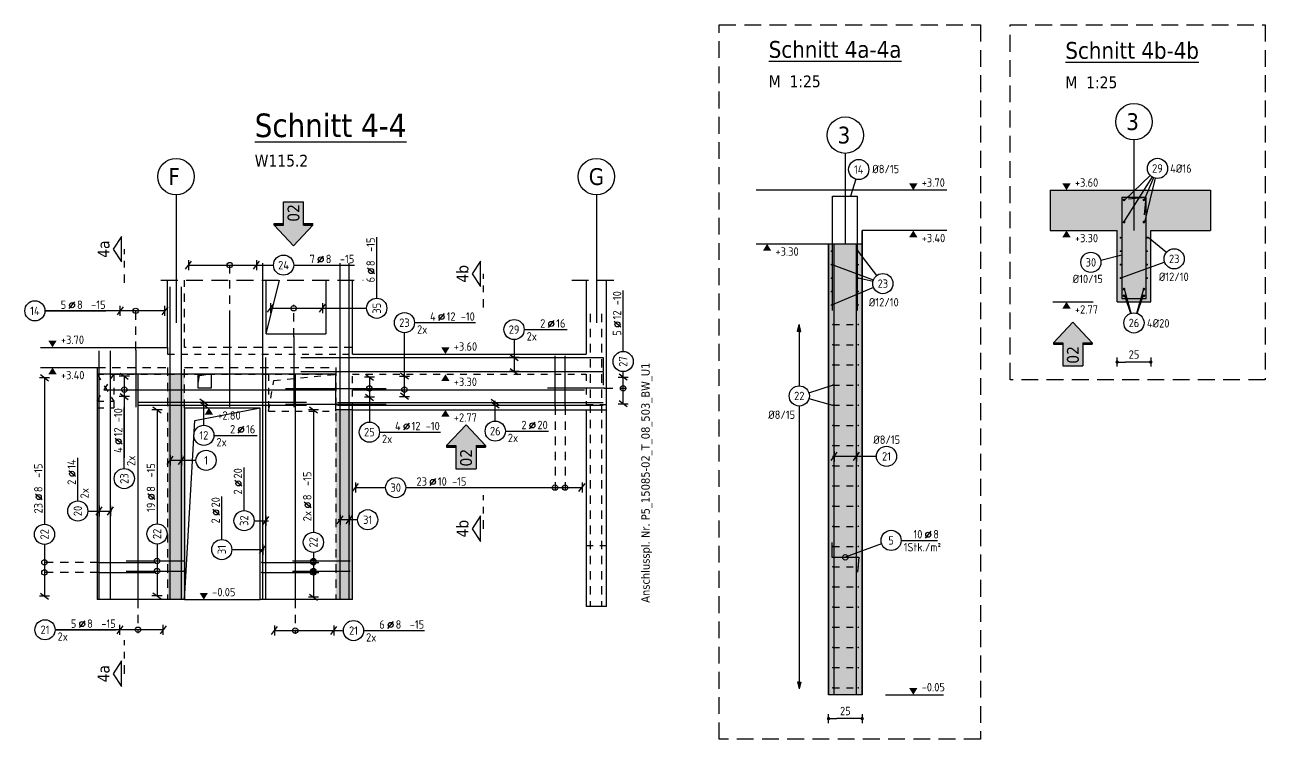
# Model space of a CAD drawing. Extents: x -31 to 75, y 1 to 115.
# Drawn here: x 26.95 to 45.39, y 16.5 to 27.12 of the extents above; entities that cross this region are included whole.
import ezdxf
from ezdxf.enums import TextEntityAlignment as Align

# ---------------------------------------------------------------- set-up
doc = ezdxf.new("R2010")
doc.units = 0
doc.header["$LTSCALE"] = 0.5
for name, pattern in [('AUSGEZOGEN', [1000.01, 1000, 0.01]), ('DASHDOTSMALL', [1.05, 0.5, -0.25, 0.05, -0.25]), ('DASHED', [0.75, 0.5, -0.25]), ('DOT', [0.175, 0.05, -0.125]), ('HIDDEN', [0.375, 0.25, -0.125]), ('HIDDEN2', [0.187, 0.125, -0.062]), ('PUNKT', [0.175, 0.05, -0.125]), ('STRICHLINIE', [0.75, 0.5, -0.25]), ('STRICHPUNKT2', [0.55, 0.25, -0.125, 0.05, -0.125]), ('VERDECKT', [0.375, 0.25, -0.125])]:
    doc.linetypes.add(name, pattern=pattern)
for name, color, linetype in [('ACHSEN', 7, 'Continuous'), ('AFU', 7, 'Continuous'), ('BETON', 7, 'Continuous'), ('DETAIL', 7, 'Continuous'), ('DRUEBER', 7, 'Continuous'), ('grau_hell', 7, 'Continuous'), ('grau_mittel', 7, 'Continuous'), ('HILFE', 7, 'Continuous'), ('index', 7, 'Continuous'), ('koten', 7, 'Continuous'), ('MASSE', 7, 'Continuous'), ('OBJEKT', 7, 'Continuous'), ('RND', 7, 'Continuous'), ('RND-1', 7, 'Continuous'), ('SCHATTEN', 15, 'Continuous'), ('SCHNITTE', 7, 'Continuous'), ('SFP_Achsen', 7, 'Continuous'), ('TEXT', 7, 'Continuous'), ('VERDECKT', 7, 'Continuous'), ('WBZ', 7, 'Continuous')]:
    doc.layers.add(name, color=color, linetype=linetype)
doc.layers.add('NOPLOT', color=7, linetype='Continuous', plot=False)
doc.styles.add('helv', font='tahoma.ttf')
doc.styles.add('txt', font='isocp.shx')
doc.linetypes.add('AFU_50K', pattern='A,0.15,["/",Standard,S=0.2,R=0,X=-0.01,Y=-0.1],0.07,["/",Standard,S=0.2,R=0,X=-0.01,Y=-0.1],0.15', length=0.37)
doc.linetypes.add('AFU_50L', pattern='A,0.75,["/",Standard,S=0.2,R=0,X=-0.01,Y=-0.1],0.07,["/",Standard,S=0.2,R=0,X=-0.01,Y=-0.1],0.75', length=1.57)
doc.linetypes.add('AFU_50M', pattern='A,0.45,["/",Standard,S=0.2,R=0,X=-0.01,Y=-0.1],0.07,["/",Standard,S=0.2,R=0,X=-0.01,Y=-0.1],0.45', length=0.97)
doc.dimstyles.new('DOT_I', dxfattribs={"dimscale": 0.5, "dimtxt": 0.25, "dimasz": 0.25, "dimexe": 0.1, "dimexo": 0.3, "dimgap": 0.1, "dimtad": 1, "dimdec": 3, "dimzin": 3, "dimtxsty": 'txt', "dimblk": 'DOT', "dimblk1": 'DOT', "dimblk2": 'DOT', "dimsah": 1, "dimcen": 0.1, "dimse1": 1, "dimse2": 1, "dimazin": 0, "dimtfac": 1, "dimtdec": 4, "dimtix": 1, "dimtmove": 2, "dimatfit": 3, "dimfxl": 0, "dimtvp": 1, "dimtolj": 1, "dimtzin": 0, "dimarcsym": 0})

# ---------------------------------------------------------------- blocks, each defined once
blk = doc.blocks.new('okrd_o')
at = {"layer": 'koten', "color": 7, "linetype": 'Continuous'}
blk.add_solid([(-0.125, 0.202), (0.125, 0.202), (0, 0)], dxfattribs=at)
at = {"layer": 'koten', "style": 'txt'}
blk.add_attdef('OKRD', (0.25, 0.1), '', height=0.25, dxfattribs=at)
blk = doc.blocks.new('okrd_u')
at = {"layer": 'koten', "color": 7, "linetype": 'Continuous'}
blk.add_solid([(-0.125, -0.202), (0.125, -0.202), (0, 0)], dxfattribs=at)
at = {"layer": 'koten', "style": 'txt'}
blk.add_attdef('OKRD', (0.25, -0.35), '', height=0.25, dxfattribs=at)
blk = doc.blocks.new('RND_LEI')
at = {"layer": 'RND', "color": 7, "linetype": 'Continuous'}
blk.add_line((1.022, 0.066), (1.19, 0.27), dxfattribs=at)
for centre, radius in [((0, 0), 0.3), ((1.106, 0.168), 0.075)]:
    blk.add_circle(centre, radius, dxfattribs=at)
at = {"layer": 'RND', "color": 7, "linetype": 'Continuous', "style": 'txt'}
blk.add_attdef('POSL', text='', height=0.25, dxfattribs=at).set_placement((0, 0), align=Align.MIDDLE)
blk.add_attdef('ANZ', text='', height=0.25, dxfattribs=at).set_placement((0.931, 0.057), align=Align.RIGHT)
for tag, p in [('DUM', (1.253, 0.057)), ('ABSTD', (1.674, 0.057)), ('POSTXT', (0.374, -0.327))]:
    blk.add_attdef(tag, p, '', height=0.25, dxfattribs=at)
blk = doc.blocks.new('lei_gre')
at = {"layer": 'RND', "color": 7, "linetype": 'Continuous'}
for p, q in [((-0.09, -0.12), (0.09, 0.12)), ((0, 0.15), (0, -0.15))]:
    blk.add_line(p, q, dxfattribs=at)
blk = doc.blocks.new('RND_HIN')
at = {"layer": 'RND', "color": 7, "linetype": 'Continuous'}
blk.add_circle((0, 0), 0.3, dxfattribs=at)
at = {"layer": 'RND', "color": 7, "linetype": 'Continuous', "style": 'txt'}
blk.add_attdef('POSI', text='', height=0.25, dxfattribs=at).set_placement((0, 0), align=Align.MIDDLE)
blk = doc.blocks.new('SCHN-2')
at = {"layer": 'SCHNITTE', "color": 6, "linetype": 'Continuous'}
blk.add_lwpolyline([(0.378, 0.088), (0, 0.34), (-0.378, 0.088)], close=True, dxfattribs=at)
at = {"layer": 'SCHNITTE', "color": 1, "linetype": 'DASHDOTSMALL', "style": 'helv'}
blk.add_attdef('SCHN-2', text='', height=0.35, dxfattribs=at).set_placement((0, 0.45), align=Align.CENTER)
blk = doc.blocks.new('DOT')
at = {"layer": 'MASSE', "color": 7, "linetype": 'Continuous'}
for p, q in [((0, 0), (-1, 0)), ((0, 0.54), (0, -0.54))]:
    blk.add_line(p, q, dxfattribs=at)
at = {"layer": 'MASSE', "color": 7, "linetype": 'Continuous', "const_width": 0.2}
blk.add_lwpolyline([(-0.1, 0, 1), (0.1, 0, 1)], format="xyb", close=True, dxfattribs=at)
blk = doc.blocks.new('*D45')
at = {"layer": 'Defpoints', "color": 0, "linetype": 'AUSGEZOGEN', "transparency": 16777216}
for p in [(38.901, 16.805), (38.901, 16.805), (39.401, 16.805)]:
    blk.add_point(p, dxfattribs=at)
at = {"layer": 'MASSE', "color": 0, "linetype": 'AUSGEZOGEN', "lineweight": -2, "transparency": 16777216}
blk.add_line((39.276, 16.805), (39.026, 16.805), dxfattribs=at)
at = {"layer": 'MASSE', "color": 0, "linetype": 'AUSGEZOGEN', "lineweight": -2, "transparency": 16777216, "xscale": 0.125, "yscale": 0.125, "zscale": 0.125, "rotation": 180}
blk.add_blockref('DOT', (38.901, 16.805), dxfattribs=at)
at = {"layer": 'MASSE', "color": 0, "linetype": 'AUSGEZOGEN', "lineweight": -2, "transparency": 16777216, "xscale": 0.125, "yscale": 0.125, "zscale": 0.125}
blk.add_blockref('DOT', (39.401, 16.805), dxfattribs=at)
at = {"layer": 'MASSE', "color": 0, "linetype": 'AUSGEZOGEN', "transparency": 16777216, "insert": (39.151, 16.917), "char_height": 0.125, "attachment_point": 5, "style": 'txt'}
blk.add_mtext('\\A1;25', dxfattribs=at)
blk = doc.blocks.new('*D46')
at = {"layer": 'Defpoints', "color": 0, "linetype": 'AUSGEZOGEN', "transparency": 16777216}
for p in [(43.193, 22.103), (43.193, 22.103), (43.693, 22.103)]:
    blk.add_point(p, dxfattribs=at)
at = {"layer": 'MASSE', "color": 0, "linetype": 'AUSGEZOGEN', "lineweight": -2, "transparency": 16777216}
blk.add_line((43.568, 22.103), (43.318, 22.103), dxfattribs=at)
at = {"layer": 'MASSE', "color": 0, "linetype": 'AUSGEZOGEN', "lineweight": -2, "transparency": 16777216, "xscale": 0.125, "yscale": 0.125, "zscale": 0.125, "rotation": 180}
blk.add_blockref('DOT', (43.193, 22.103), dxfattribs=at)
at = {"layer": 'MASSE', "color": 0, "linetype": 'AUSGEZOGEN', "lineweight": -2, "transparency": 16777216, "xscale": 0.125, "yscale": 0.125, "zscale": 0.125}
blk.add_blockref('DOT', (43.693, 22.103), dxfattribs=at)
at = {"layer": 'MASSE', "color": 0, "linetype": 'AUSGEZOGEN', "transparency": 16777216, "insert": (43.443, 22.216), "char_height": 0.125, "attachment_point": 5, "style": 'txt'}
blk.add_mtext('\\A1;25', dxfattribs=at)
blk = doc.blocks.new('Pfeillinie')
at = {"layer": 'TEXT', "linetype": 'Continuous'}
blk.add_hatch(color=7, dxfattribs=at).paths.add_polyline_path([(0, 0), (-0.8, 0.2), (-0.8, 0), (-0.8, -0.2)])
at = {"layer": 'TEXT', "color": 7, "linetype": 'Continuous'}
for p, q in [((-0.8, 0), (-0.8, 0.2)), ((-0.8, 0.2), (0, 0)), ((-0.8, 0), (-0.8, -0.2)), ((-0.8, -0.2), (0, 0))]:
    blk.add_line(p, q, dxfattribs=at)
blk = doc.blocks.new('hin_ind5')
at = {"layer": 'grau_hell', "linetype": 'AUSGEZOGEN'}
h = blk.add_hatch(color=9, dxfattribs=at)
h.dxf.hatch_style = 2
h.paths.add_polyline_path([(0, 0), (0.619, -0.577), (0.619, -0.3), (1.306, -0.3), (1.306, 0.3), (0.619, 0.3), (0.619, 0.577)])
h.paths.add_polyline_path([(0.34, -0.274), (1.311, -0.274), (1.311, 0.274), (0.34, 0.274)], flags=9)
at = {"layer": 'OBJEKT', "linetype": 'AUSGEZOGEN'}
for points in [[(0.619, 0.3), (0.66, 0.3), (0.66, 0.577), (0.619, 0.577)], [(0.619, -0.577), (0.66, -0.577), (0.66, -0.3), (0.619, -0.3)]]:
    blk.add_hatch(color=1, dxfattribs=at).paths.add_polyline_path(points)
at = {"layer": 'OBJEKT', "color": 1, "linetype": 'AUSGEZOGEN'}
for p, q in [((0, 0), (0.619, 0.577)), ((0.619, 0.577), (0.619, 0.3)), ((0.619, 0.577), (0.66, 0.577)), ((0.66, 0.577), (0.66, 0.3)), ((0, 0), (0.619, -0.577)), ((0.619, 0.3), (1.306, 0.3)), ((1.306, 0.3), (1.306, -0.3)), ((0.619, -0.3), (0.619, -0.577)), ((0.619, -0.3), (1.306, -0.3)), ((0.66, -0.3), (0.66, -0.577))]:
    blk.add_line(p, q, dxfattribs=at)
at = {"layer": 'OBJEKT', "color": 7, "linetype": 'AUSGEZOGEN'}
blk.add_line((0.619, -0.577), (0.66, -0.577), dxfattribs=at)
at = {"layer": 'index', "color": 1, "linetype": 'Continuous', "style": 'helv'}
blk.add_attdef('INDEX', text='', height=0.35, rotation=360, dxfattribs=at).set_placement((1.259, 0), align=Align.MIDDLE_RIGHT)

msp = doc.modelspace()

# ---------------------------------------------------------------- hatches: boundary and pattern name
at = {"layer": 'grau_mittel'}
for points in [[(43.1929, 24.0591), (43.1929, 22.9991), (43.6929, 22.9991), (43.6929, 24.0591), (44.5799, 24.0591), (44.5799, 24.6591), (42.1982, 24.6591), (42.1982, 24.0591)], [(38.9005, 17.1591), (39.4005, 17.1591), (39.4005, 23.8591), (38.9005, 23.8591)]]:
    msp.add_hatch(color=61, dxfattribs=at).paths.add_polyline_path(points)
h = msp.add_hatch(color=61, dxfattribs=at)
h.paths.add_polyline_path([(29.3237, 21.4223), (29.3237, 21.9223), (29.0737, 21.9223), (29.0737, 18.5723), (29.3237, 18.5723)])
h.paths.add_polyline_path([(31.5737, 18.5723), (31.8237, 18.5723), (31.8237, 21.3923), (31.5737, 21.3923), (31.5737, 21.3723)])

# ---------------------------------------------------------------- linework, layer by layer
at = {"layer": 'ACHSEN', "color": 140, "linetype": 'AUSGEZOGEN'}
for p, q in [((43.4429, 25.4062), (43.4429, 24.0591)), ((39.1505, 25.2062), (39.1505, 23.8591)), ((29.1987, 24.5899), (29.1987, 22.6884)), ((35.4487, 24.5899), (35.4487, 22.6884))]:
    msp.add_line(p, q, dxfattribs=at)
at = {"layer": 'AFU', "color": 8, "linetype": 'AFU_50K'}
for p, q in [((38.9005, 23.8591), (39.4005, 23.8591)), ((31.8237, 21.3923), (31.5737, 21.3923)), ((35.2987, 21.3923), (35.5987, 21.3923)), ((35.5987, 18.4723), (35.2987, 18.4723)), ((39.4005, 17.1591), (38.9005, 17.1591))]:
    msp.add_line(p, q, dxfattribs=at)
at = {"layer": 'AFU', "color": 8, "linetype": 'AFU_50L'}
for p, q in [((31.5737, 21.9223), (28.0237, 21.9223)), ((29.3237, 18.5723), (28.0237, 18.5723)), ((31.8237, 18.5723), (30.4487, 18.5723))]:
    msp.add_line(p, q, dxfattribs=at)
at = {"layer": 'AFU', "color": 8, "linetype": 'AFU_50M'}
msp.add_line((31.5737, 21.3923), (31.5737, 21.9223), dxfattribs=at)
at = {"layer": 'BETON', "color": 6, "linetype": 'AUSGEZOGEN', "lineweight": 25}
msp.add_line((40.6626, 24.6591), (37.8228, 24.6591), dxfattribs=at)
at = {"layer": 'BETON', "color": 6, "linetype": 'AUSGEZOGEN'}
for p, q in [((42.1982, 24.6591), (44.5799, 24.6591)), ((40.6626, 24.0591), (39.4005, 24.0591)), ((42.1982, 24.0591), (43.1929, 24.0591)), ((43.1929, 22.9991), (43.1929, 24.0591)), ((43.6929, 22.9991), (43.6929, 24.0591)), ((43.6929, 24.0591), (44.5799, 24.0591)), ((37.8228, 23.8591), (38.9005, 23.8591)), ((29.0737, 22.3223), (29.0737, 23.3223)), ((30.5387, 22.5223), (30.5387, 23.3223)), ((43.1929, 22.9991), (43.6929, 22.9991)), ((30.5387, 22.5223), (31.4237, 22.5223)), ((27.1827, 22.3223), (29.0737, 22.3223)), ((31.8237, 22.2223), (35.2987, 22.2223)), ((27.1827, 22.0223), (28.0237, 22.0223)), ((28.0237, 22.0223), (28.0237, 18.5723)), ((29.3237, 21.4223), (29.3237, 18.5723)), ((29.3237, 21.4223), (30.4487, 21.4223)), ((30.4487, 18.5723), (30.4487, 21.4223)), ((31.8237, 21.3923), (35.2987, 21.3923)), ((35.2987, 21.3923), (35.2987, 18.4723)), ((29.3237, 18.5723), (30.4487, 18.5723))]:
    msp.add_line(p, q, dxfattribs=at)
at = {"layer": 'BETON', "color": 6, "linetype": 'AUSGEZOGEN', "lineweight": 35}
for p, q in [((39.4005, 24.0591), (39.4005, 17.1591)), ((38.9005, 23.8591), (38.9005, 17.1591))]:
    msp.add_line(p, q, dxfattribs=at)
at = {"layer": 'BETON', "color": 6, "linetype": 'AUSGEZOGEN', "lineweight": -2}
for p, q in [((31.4237, 23.3223), (31.4237, 22.5223)), ((31.8237, 22.2223), (31.8237, 23.3223)), ((35.2987, 23.3223), (35.2987, 22.2223)), ((35.5987, 18.4723), (35.5987, 23.3223)), ((31.8237, 18.5723), (31.8237, 21.3923))]:
    msp.add_line(p, q, dxfattribs=at)
at = {"layer": 'DETAIL', "color": 102, "linetype": 'STRICHLINIE'}
for points in [[(37.2745, 16.4983), (37.2745, 27.1164), (41.1621, 27.1164), (41.1621, 16.4983)], [(41.6003, 21.8417), (41.6003, 27.1164), (45.3943, 27.1164), (45.3943, 21.8417)]]:
    msp.add_lwpolyline(points, close=True, dxfattribs=at)
at = {"layer": 'DRUEBER', "color": 7, "linetype": 'DOT'}
for p, q in [((29.0737, 22.3223), (29.0737, 22.2223)), ((31.8237, 21.3923), (31.8237, 21.9223)), ((35.2987, 21.4723), (35.5987, 21.4723))]:
    msp.add_line(p, q, dxfattribs=at)
at = {"layer": 'DRUEBER', "color": 7, "linetype": 'PUNKT'}
for p, q in [((29.0737, 22.2223), (31.8237, 22.2223)), ((28.2737, 21.9223), (31.5737, 21.9223)), ((28.2737, 21.9223), (28.2737, 21.4223)), ((31.8237, 21.9223), (35.2987, 21.9223)), ((28.0237, 21.4223), (28.2737, 21.4223)), ((35.5987, 19.3723), (35.2987, 19.3723))]:
    msp.add_line(p, q, dxfattribs=at)
at = {"layer": 'DRUEBER', "color": 7, "linetype": 'PUNKT', "lineweight": -2}
for p, q in [((35.2987, 21.9223), (35.2987, 21.4723)), ((35.2987, 19.3723), (35.2987, 18.4723))]:
    msp.add_line(p, q, dxfattribs=at)
at = {"layer": 'HILFE', "color": 102, "linetype": 'DASHED'}
for p, q in [((28.9737, 23.3223), (31.9807, 23.3223)), ((35.0825, 23.3223), (35.7417, 23.3223))]:
    msp.add_line(p, q, dxfattribs=at)
at = {"layer": 'HILFE', "color": 102, "linetype": 'AUSGEZOGEN'}
for p, q in [((30.5387, 22.5223), (30.7375, 23.3223)), ((42.2344, 22.9991), (42.8338, 22.9991)), ((29.4761, 21.2327), (30.4487, 21.4223)), ((29.3237, 18.5723), (29.4761, 21.2327)), ((39.7491, 17.1591), (40.6098, 17.1591))]:
    msp.add_line(p, q, dxfattribs=at)
at = {"layer": 'NOPLOT', "color": 191, "linetype": 'AUSGEZOGEN'}
for p, q in [((42.1982, 24.6591), (42.1982, 24.0591)), ((44.5799, 24.6591), (44.5799, 24.0591))]:
    msp.add_line(p, q, dxfattribs=at)
at = {"layer": 'OBJEKT', "color": 7, "linetype": 'AUSGEZOGEN'}
for p, q in [((29.7237, 21.9223), (29.5237, 21.9223)), ((29.5237, 21.9223), (29.5237, 21.7223)), ((29.7237, 21.7223), (29.7237, 21.9223)), ((29.5237, 21.7223), (29.7237, 21.7223))]:
    msp.add_line(p, q, dxfattribs=at)
at = {"layer": 'RND', "color": 102, "linetype": 'AUSGEZOGEN'}
for p, q in [((39.3056, 24.822), (39.2278, 24.5716)), ((43.712, 24.8554), (43.2857, 24.1844)), ((43.6843, 24.8781), (43.2957, 24.5045)), ((43.7339, 24.8439), (43.5901, 24.5045)), ((43.7573, 24.8362), (43.6001, 24.1844)), ((43.9251, 23.7332), (43.6557, 23.9544)), ((39.6182, 23.3893), (39.3428, 23.7515)), ((42.9482, 23.6207), (43.2629, 23.6963)), ((39.5682, 23.3217), (38.9431, 23.5515)), ((43.8998, 23.5873), (43.2566, 23.3561)), ((39.5626, 23.3025), (39.3428, 23.3515)), ((39.5705, 23.2123), (38.9431, 22.9515)), ((43.4016, 22.8298), (43.3006, 23.1868)), ((43.3946, 22.8276), (43.3075, 23.0865)), ((43.4845, 22.8294), (43.5912, 23.1937)), ((43.4913, 22.8272), (43.5808, 23.0865)), ((34.2248, 22.4369), (34.2248, 21.9471)), ((38.6087, 21.6469), (38.9602, 21.7617)), ((29.6123, 21.1644), (29.6123, 21.5295)), ((33.9454, 21.2276), (33.9454, 21.5253)), ((38.6105, 21.5598), (38.9602, 21.4617)), ((39.6125, 20.702), (38.9611, 20.702)), ((29.4948, 20.643), (29.1017, 20.643)), ((27.8871, 19.8898), (28.2388, 19.8898)), ((30.3594, 19.7462), (30.5709, 19.7462)), ((31.8974, 19.76), (31.6093, 19.76)), ((39.6909, 19.4012), (39.1508, 19.2016)), ((30.028, 19.3159), (30.508, 19.3159))]:
    msp.add_line(p, q, dxfattribs=at)
at = {"layer": 'RND', "color": 7, "linetype": 'AUSGEZOGEN'}
for p, q in [((32.1822, 23.0536), (32.1822, 23.9599)), ((29.3844, 23.545), (30.3947, 23.545)), ((30.3947, 23.545), (30.6478, 23.545)), ((30.9478, 23.545), (31.854, 23.545)), ((35.8468, 22.2614), (35.8468, 23.1676)), ((30.6043, 22.9036), (31.3766, 22.9036)), ((31.3766, 22.9036), (32.0322, 22.9036)), ((28.3655, 22.8649), (27.2493, 22.8649)), ((27.2493, 22.8649), (28.1556, 22.8649)), ((29.0316, 22.8649), (28.3655, 22.8649)), ((32.7446, 22.6896), (33.6509, 22.6896)), ((32.5946, 21.8932), (32.5946, 22.5396)), ((34.3748, 22.5869), (35.0148, 22.5869)), ((35.8468, 21.8795), (35.8468, 21.9614)), ((27.2415, 21.8715), (27.2415, 19.6935)), ((28.4287, 21.8933), (28.4287, 21.5933)), ((32.0733, 21.8797), (32.0733, 21.5797)), ((32.5946, 21.5941), (32.5946, 21.8932)), ((35.8468, 21.4814), (35.8468, 21.8795)), ((28.4287, 21.5933), (28.4287, 20.6778)), ((28.4287, 20.5217), (28.4287, 21.428)), ((32.0733, 21.5797), (32.0733, 21.2119)), ((28.9156, 21.3924), (28.9156, 19.6993)), ((31.2406, 21.3948), (31.2406, 19.5743)), ((32.2233, 21.0619), (33.1296, 21.0619)), ((34.0954, 21.0776), (34.7354, 21.0776)), ((29.7623, 21.0144), (30.4023, 21.0144)), ((27.7371, 20.0398), (27.7371, 20.6798)), ((30.2094, 19.8962), (30.2094, 20.5362)), ((29.878, 19.4659), (29.878, 20.1059)), ((31.8679, 20.2376), (32.3147, 20.2376)), ((32.6147, 20.2376), (35.2353, 20.2376)), ((27.2415, 19.3935), (27.2415, 18.6243)), ((28.9156, 19.3993), (28.9156, 18.6273)), ((39.9816, 19.4532), (40.5216, 19.4532)), ((31.2406, 19.2743), (31.2406, 18.6081)), ((28.3609, 18.1247), (27.3997, 18.1247)), ((27.3997, 18.1247), (28.306, 18.1247)), ((29.0075, 18.1247), (28.3609, 18.1247)), ((30.661, 18.1121), (31.5459, 18.1121)), ((31.5459, 18.1121), (31.6868, 18.1121)), ((31.9868, 18.1121), (32.8931, 18.1121))]:
    msp.add_line(p, q, dxfattribs=at)
at = {"layer": 'RND', "color": 102, "linetype": 'VERDECKT'}
for p, q in [((29.9967, 22.7453), (29.9967, 23.595)), ((28.5992, 22.282), (28.5992, 22.9149)), ((30.9474, 22.4817), (30.9474, 22.9536)), ((35.5702, 21.7136), (35.8968, 21.7136)), ((34.8338, 21.445), (34.8338, 20.1876)), ((34.9838, 21.445), (34.9838, 20.1876)), ((28.0485, 19.1264), (27.1915, 19.1264)), ((28.0485, 18.9764), (27.1915, 18.9764)), ((28.6321, 18.5723), (28.6321, 18.0747)), ((30.97, 18.5723), (30.97, 18.0621))]:
    msp.add_line(p, q, dxfattribs=at)
at = {"layer": 'RND', "color": 102, "linetype": 'DOT'}
for p, q in [((38.9662, 22.6617), (39.3428, 22.6617)), ((38.9662, 22.3617), (39.3428, 22.3617)), ((38.9662, 22.0617), (39.3428, 22.0617)), ((38.9662, 21.7617), (39.3428, 21.7617)), ((38.9662, 21.4617), (39.3428, 21.4617)), ((38.9662, 21.1617), (39.3428, 21.1617)), ((38.9662, 20.8617), (39.3428, 20.8617)), ((38.9662, 20.5617), (39.3428, 20.5617)), ((38.9662, 20.2617), (39.3428, 20.2617)), ((38.9662, 19.9617), (39.3428, 19.9617)), ((38.9662, 19.6617), (39.3428, 19.6617)), ((38.9662, 19.3617), (39.3428, 19.3617)), ((38.9662, 19.0617), (39.3428, 19.0617)), ((38.9662, 18.7617), (39.3428, 18.7617)), ((38.9662, 18.4617), (39.3428, 18.4617)), ((38.9662, 18.1617), (39.3428, 18.1617)), ((38.9662, 17.8617), (39.3428, 17.8617)), ((38.9662, 17.5617), (39.3428, 17.5617)), ((38.9662, 17.2617), (39.3428, 17.2617))]:
    msp.add_line(p, q, dxfattribs=at)
at = {"layer": 'RND', "color": 1, "linetype": 'AUSGEZOGEN'}
for points in [[(38.9591, 22.8716), (38.9591, 24.5716), (39.3291, 24.5716), (39.3291, 22.8716)], [(38.9835, 17.1591), (38.9835, 23.8591)], [(39.3176, 17.1591), (39.3176, 23.8591)], [(30.4864, 18.5723), (30.4864, 23.5723)], [(31.637, 18.5723), (31.637, 23.5723)], [(31.7716, 18.5723), (31.7716, 23.5723)], [(29.1122, 18.5723), (29.1122, 23.2223)], [(29.2815, 18.5723), (29.2815, 23.2223)], [(29.9967, 21.4453), (29.9967, 22.7453)], [(30.9474, 22.4817), (30.9474, 21.4317)], [(28.057, 18.5723), (28.057, 22.2723)], [(28.2217, 18.5723), (28.2217, 22.2723)], [(28.5992, 22.282), (28.5992, 21.432)], [(30.5355, 18.5723), (30.5355, 22.1723)], [(31.0519, 22.1732), (35.5519, 22.1732), (35.5519, 21.9732)], [(34.8338, 21.445), (34.8338, 22.1915)], [(34.9838, 21.445), (34.9838, 22.1915)], [(31.0519, 21.9623), (35.5519, 21.9623), (35.5519, 21.7623)], [(28.6321, 21.9223), (28.6321, 18.5723)], [(30.97, 21.9223), (30.97, 18.5723)], [(28.1237, 21.6933), (31.5737, 21.6933)], [(30.8237, 21.7114), (32.3237, 21.7114)], [(31.8237, 21.6933), (35.2737, 21.6933)], [(35.5702, 21.7136), (34.7202, 21.7136)], [(28.6362, 21.5062), (31.1362, 21.5062)], [(28.6362, 21.4634), (31.1362, 21.4634)], [(30.8237, 21.4797), (32.3237, 21.4797)], [(31.6002, 21.5009), (35.5502, 21.5009)], [(31.6002, 21.4639), (35.5502, 21.4639)], [(28.0485, 19.1264), (28.8985, 19.1264)], [(28.4579, 19.1469), (29.3079, 19.1469)], [(30.4719, 19.1264), (31.3219, 19.1264)], [(30.9317, 19.1469), (31.7817, 19.1469)], [(28.0485, 18.9764), (28.8985, 18.9764)], [(28.4579, 18.9969), (29.3079, 18.9969)], [(30.4719, 18.9764), (31.3219, 18.9764)], [(30.9317, 18.9969), (31.7817, 18.9969)]]:
    msp.add_lwpolyline(points, dxfattribs=at)
at = {"layer": 'RND', "color": 7, "linetype": 'AUSGEZOGEN'}
for points, const_width in [([(43.2857, 24.5145, 1), (43.3057, 24.5145, 1)], 0.02), ([(43.5801, 24.5145, 1), (43.6001, 24.5145, 1)], 0.02), ([(43.2857, 24.1844, 1), (43.3057, 24.1844, 1)], 0.02), ([(43.5801, 24.1844, 1), (43.6001, 24.1844, 1)], 0.02), ([(43.2364, 23.9523, 1), (43.2504, 23.9523, 1)], 0.014), ([(43.6318, 23.9523, 1), (43.6458, 23.9523, 1)], 0.014), ([(38.9371, 23.7515, 1), (38.9491, 23.7515, 1)], 0.012), ([(39.3368, 23.7515, 1), (39.3488, 23.7515, 1)], 0.012), ([(43.2364, 23.7523, 1), (43.2504, 23.7523, 1)], 0.014), ([(43.6318, 23.7523, 1), (43.6458, 23.7523, 1)], 0.014), ([(38.9371, 23.5515, 1), (38.9491, 23.5515, 1)], 0.012), ([(39.3368, 23.5515, 1), (39.3488, 23.5515, 1)], 0.012), ([(43.2364, 23.5523, 1), (43.2504, 23.5523, 1)], 0.014), ([(43.6318, 23.5523, 1), (43.6458, 23.5523, 1)], 0.014), ([(38.9371, 23.3515, 1), (38.9491, 23.3515, 1)], 0.012), ([(39.3368, 23.3515, 1), (39.3488, 23.3515, 1)], 0.012), ([(43.2364, 23.3523, 1), (43.2504, 23.3523, 1)], 0.014), ([(43.6318, 23.3523, 1), (43.6458, 23.3523, 1)], 0.014), ([(38.9371, 23.1515, 1), (38.9491, 23.1515, 1)], 0.012), ([(39.3368, 23.1515, 1), (39.3488, 23.1515, 1)], 0.012), ([(43.2857, 23.1889, 1), (43.3057, 23.1889, 1)], 0.02), ([(43.2857, 23.0886, 1), (43.3057, 23.0886, 1)], 0.02), ([(43.5801, 23.1889, 1), (43.6001, 23.1889, 1)], 0.02), ([(43.5801, 23.0886, 1), (43.6001, 23.0886, 1)], 0.02), ([(38.9371, 22.9515, 1), (38.9491, 22.9515, 1)], 0.012), ([(39.3368, 22.9515, 1), (39.3488, 22.9515, 1)], 0.012), ([(38.9602, 22.6617, 1), (38.9722, 22.6617, 1)], 0.012), ([(39.3368, 22.6617, 1), (39.3488, 22.6617, 1)], 0.012), ([(30.9424, 22.4817, 1), (30.9524, 22.4817, 1)], 0.01), ([(38.9602, 22.3617, 1), (38.9722, 22.3617, 1)], 0.012), ([(39.3368, 22.3617, 1), (39.3488, 22.3617, 1)], 0.012), ([(28.5942, 22.282, 1), (28.6042, 22.282, 1)], 0.01), ([(34.8288, 22.1915, 1), (34.8388, 22.1915, 1)], 0.01), ([(34.9788, 22.1915, 1), (34.9888, 22.1915, 1)], 0.01), ([(38.9602, 22.0617, 1), (38.9722, 22.0617, 1)], 0.012), ([(39.3368, 22.0617, 1), (39.3488, 22.0617, 1)], 0.012), ([(38.9602, 21.7617, 1), (38.9722, 21.7617, 1)], 0.012), ([(39.3368, 21.7617, 1), (39.3488, 21.7617, 1)], 0.012), ([(35.5652, 21.7136, 1), (35.5752, 21.7136, 1)], 0.01), ([(29.9917, 21.4453, 1), (30.0017, 21.4453, 1)], 0.01), ([(34.8288, 21.445, 1), (34.8388, 21.445, 1)], 0.01), ([(34.9788, 21.445, 1), (34.9888, 21.445, 1)], 0.01), ([(38.9602, 21.4617, 1), (38.9722, 21.4617, 1)], 0.012), ([(39.3368, 21.4617, 1), (39.3488, 21.4617, 1)], 0.012), ([(38.9602, 21.1617, 1), (38.9722, 21.1617, 1)], 0.012), ([(39.3368, 21.1617, 1), (39.3488, 21.1617, 1)], 0.012), ([(38.9602, 20.8617, 1), (38.9722, 20.8617, 1)], 0.012), ([(39.3368, 20.8617, 1), (39.3488, 20.8617, 1)], 0.012), ([(38.9602, 20.5617, 1), (38.9722, 20.5617, 1)], 0.012), ([(39.3368, 20.5617, 1), (39.3488, 20.5617, 1)], 0.012), ([(38.9602, 20.2617, 1), (38.9722, 20.2617, 1)], 0.012), ([(39.3368, 20.2617, 1), (39.3488, 20.2617, 1)], 0.012), ([(38.9602, 19.9617, 1), (38.9722, 19.9617, 1)], 0.012), ([(39.3368, 19.9617, 1), (39.3488, 19.9617, 1)], 0.012), ([(38.9602, 19.6617, 1), (38.9722, 19.6617, 1)], 0.012), ([(39.3368, 19.6617, 1), (39.3488, 19.6617, 1)], 0.012), ([(38.9602, 19.3617, 1), (38.9722, 19.3617, 1)], 0.012), ([(39.3368, 19.3617, 1), (39.3488, 19.3617, 1)], 0.012), ([(28.0435, 19.1264, 1), (28.0535, 19.1264, 1)], 0.01), ([(29.3029, 19.1469, 1), (29.3129, 19.1469, 1)], 0.01), ([(29.3029, 18.9969, 1), (29.3129, 18.9969, 1)], 0.01), ([(30.4669, 19.1264, 1), (30.4769, 19.1264, 1)], 0.01), ([(31.7767, 19.1469, 1), (31.7867, 19.1469, 1)], 0.01), ([(31.7767, 18.9969, 1), (31.7867, 18.9969, 1)], 0.01), ([(38.9602, 19.0617, 1), (38.9722, 19.0617, 1)], 0.012), ([(39.3368, 19.0617, 1), (39.3488, 19.0617, 1)], 0.012), ([(28.0435, 18.9764, 1), (28.0535, 18.9764, 1)], 0.01), ([(30.4669, 18.9764, 1), (30.4769, 18.9764, 1)], 0.01), ([(38.9602, 18.7617, 1), (38.9722, 18.7617, 1)], 0.012), ([(39.3368, 18.7617, 1), (39.3488, 18.7617, 1)], 0.012), ([(38.9602, 18.4617, 1), (38.9722, 18.4617, 1)], 0.012), ([(39.3368, 18.4617, 1), (39.3488, 18.4617, 1)], 0.012), ([(38.9602, 18.1617, 1), (38.9722, 18.1617, 1)], 0.012), ([(39.3368, 18.1617, 1), (39.3488, 18.1617, 1)], 0.012), ([(38.9602, 17.8617, 1), (38.9722, 17.8617, 1)], 0.012), ([(39.3368, 17.8617, 1), (39.3488, 17.8617, 1)], 0.012), ([(38.9602, 17.5617, 1), (38.9722, 17.5617, 1)], 0.012), ([(39.3368, 17.5617, 1), (39.3488, 17.5617, 1)], 0.012), ([(38.9602, 17.2617, 1), (38.9722, 17.2617, 1)], 0.012), ([(39.3368, 17.2617, 1), (39.3488, 17.2617, 1)], 0.012)]:
    msp.add_lwpolyline(points, format="xyb", close=True, dxfattribs=dict(at, const_width=const_width))
at = {"layer": 'RND', "color": 7, "linetype": 'HIDDEN'}
for points in [[(35.3587, 22.8223), (35.3587, 18.4723)], [(35.5244, 22.8223), (35.5244, 18.4723)]]:
    msp.add_lwpolyline(points, dxfattribs=at)
at = {"layer": 'RND', "color": 102, "linetype": 'AUSGEZOGEN'}
for points in [[(38.4664, 22.66), (38.4664, 21.7503)], [(38.4664, 21.4503), (38.4664, 17.2466)]]:
    msp.add_lwpolyline(points, dxfattribs=at)
at = {"layer": 'RND', "color": 7, "linetype": 'AUSGEZOGEN'}
for centre in [(29.9967, 23.545), (28.5992, 22.8649), (30.9474, 22.9036), (28.4287, 21.6933), (32.0733, 21.7114), (32.5946, 21.6933), (35.8468, 21.7136), (34.8338, 20.2376), (34.9838, 20.2376), (28.9156, 19.1469), (31.2406, 19.1469), (39.1508, 19.2016), (27.2415, 19.1264), (27.2415, 18.9764), (28.9156, 18.9969), (31.2406, 19.1264), (31.2406, 18.9969), (31.2406, 18.9764), (28.6321, 18.1247), (30.97, 18.1121)]:
    msp.add_circle(centre, 0.04, dxfattribs=at)
at = {"layer": 'RND-1', "color": 1, "linetype": 'AUSGEZOGEN'}
for points in [[(43.6003, 24.2901), (43.6229, 24.5491), (43.2629, 24.5491), (43.2629, 23.0491), (43.6229, 23.0491), (43.6229, 24.5491), (43.3639, 24.5265)], [(38.9508, 19.4216), (38.9508, 19.2016), (39.3508, 19.2016), (39.3316, 18.9824)]]:
    msp.add_lwpolyline(points, dxfattribs=at)
at = {"layer": 'SCHATTEN', "color": 1, "linetype": 'AUSGEZOGEN'}
msp.add_lwpolyline([(29.5237, 21.7223, 0, 0.0326, 0), (29.5399, 21.921, 0, 0, 0), (29.525, 21.9061, 0.0326, 0, 0), (29.7237, 21.9223, 0, 0, 0)], format="xyseb", dxfattribs=at)
at = {"layer": 'SCHNITTE', "color": 6, "linetype": 'STRICHPUNKT2'}
for p, q in [((28.4336, 23.282), (28.4336, 23.782)), ((33.7706, 22.9156), (33.7706, 23.4156)), ((33.7706, 19.6273), (33.7706, 20.1273)), ((28.4336, 17.4715), (28.4336, 17.9715))]:
    msp.add_line(p, q, dxfattribs=at)
at = {"layer": 'SFP_Achsen', "color": 7, "linetype": 'AUSGEZOGEN'}
for centre in [(43.4429, 25.6767), (39.1505, 25.4767), (29.1987, 24.8603), (35.4487, 24.8603)]:
    msp.add_circle(centre, 0.2705, dxfattribs=at)
at = {"layer": 'VERDECKT', "color": 7, "linetype": 'HIDDEN'}
for p, q in [((29.3237, 22.3223), (29.3237, 23.3223)), ((31.8237, 22.3223), (29.3237, 22.3223)), ((28.0237, 22.0223), (29.0737, 22.0223)), ((29.0737, 22.0223), (29.0737, 18.5723)), ((29.3237, 22.0223), (31.5737, 22.0223)), ((29.3237, 21.4223), (29.3237, 22.0223)), ((31.5737, 22.0223), (31.5737, 18.5723))]:
    msp.add_line(p, q, dxfattribs=at)
at = {"layer": 'WBZ', "color": 102, "linetype": 'HIDDEN2'}
for p, q in [((28.0237, 21.9223), (28.2737, 21.9223)), ((28.0237, 21.5223), (28.2737, 21.9223)), ((28.0237, 21.9223), (28.2737, 21.5223)), ((30.5737, 21.3723), (30.6534, 21.8303)), ((30.6534, 21.8303), (31.5737, 21.9223)), ((28.0237, 21.5223), (28.2737, 21.5223))]:
    msp.add_line(p, q, dxfattribs=at)
msp.add_lwpolyline([(30.5737, 21.3723), (31.5737, 21.3723), (31.5737, 21.9223), (30.5737, 21.9223)], close=True, dxfattribs=at)

# ---------------------------------------------------------------- block references
at = {"layer": 'koten', "color": 7, "linetype": 'DASHED', "xscale": 0.5, "yscale": 0.5, "zscale": 0.5}
for name, p, values in [('okrd_o', (40.1616, 24.6591), {'OKRD': '+3.70'}), ('okrd_u', (42.4398, 24.0591), {'OKRD': '+3.30'}), ('okrd_u', (27.3614, 22.0223), {'OKRD': '+3.40'}), ('okrd_u', (33.2038, 21.9223), {'OKRD': '+3.30'}), ('okrd_u', (29.6867, 21.4223), {'OKRD': '+2.80'})]:
    msp.add_blockref(name, p, dxfattribs=at).add_auto_attribs(values)
at = {"layer": 'koten', "color": 7, "linetype": 'AUSGEZOGEN', "xscale": 0.5, "yscale": 0.5, "zscale": 0.5}
for name, p, values in [('okrd_o', (42.4398, 24.6592), {'OKRD': '+3.60'}), ('okrd_u', (40.1616, 24.0591), {'OKRD': '+3.40'}), ('okrd_u', (37.9876, 23.8591), {'OKRD': '+3.30'}), ('okrd_o', (27.3614, 22.3223), {'OKRD': '+3.70'}), ('okrd_o', (33.2038, 22.2223), {'OKRD': '+3.60'})]:
    msp.add_blockref(name, p, dxfattribs=at).add_auto_attribs(values)
at = {"layer": 'koten', "color": 1, "linetype": 'AUSGEZOGEN', "xscale": 0.5, "yscale": 0.5, "zscale": 0.5}
for p in [(42.4398, 22.9991), (33.2038, 21.3923)]:
    msp.add_blockref('okrd_u', p, dxfattribs=at).add_auto_attribs({'OKRD': '+2.77'})
at = {"layer": 'koten', "color": 5, "linetype": 'AUSGEZOGEN', "xscale": 0.5, "yscale": 0.5, "zscale": 0.5}
msp.add_blockref('okrd_o', (29.611, 18.5723), dxfattribs=at).add_auto_attribs({'OKRD': '-0.05'})
at = {"layer": 'koten', "color": 7, "linetype": 'AUSGEZOGEN'}
ref = msp.add_blockref('okrd_o', (40.1616, 17.1591), dxfattribs=dict(at, xscale=0.5, yscale=0.5, zscale=0.5))
ref.add_attrib('OKRD', '-0.05', (40.2866, 17.2091), dxfattribs={"layer": '0', "color": 0, "linetype": 'ByBlock', "height": 0.125, "style": 'txt'})
at = {"layer": 'RND', "color": 7, "linetype": 'AUSGEZOGEN', "xscale": 0.5, "yscale": 0.5, "zscale": 0.5}
for name, p, values in [('RND_HIN', (39.3501, 24.9652), {'POSI': '14'}), ('RND_HIN', (43.7925, 24.982), {'POSI': '29'}), ('RND_LEI', (30.7978, 23.545), {'POSL': '24', 'DUM': '8', 'ANZ': '7', 'ABSTD': '-15'}), ('RND_HIN', (42.8024, 23.5856), {'POSI': '30'}), ('RND_HIN', (44.041, 23.6381), {'POSI': '23'}), ('RND_HIN', (39.709, 23.2699), {'POSI': '23'}), ('RND_LEI', (27.0993, 22.8649), {'POSL': '14', 'DUM': '8', 'ANZ': '5', 'ABSTD': '-15'}), ('RND_LEI', (32.5946, 22.6896), {'POSL': '23', 'DUM': '12', 'ANZ': '4', 'ABSTD': '-10', 'POSTXT': '2x'}), ('RND_LEI', (34.2248, 22.5869), {'POSL': '29', 'DUM': '16', 'ANZ': '2', 'POSTXT': '2x'}), ('RND_HIN', (43.4424, 22.6854), {'POSI': '26'}), ('RND_HIN', (38.4661, 21.6003), {'POSI': '22'}), ('RND_LEI', (32.0733, 21.0619), {'POSL': '25', 'DUM': '12', 'ANZ': '4', 'ABSTD': '-10', 'POSTXT': '2x'}), ('RND_LEI', (33.9454, 21.0776), {'POSL': '26', 'DUM': '20', 'ANZ': '2', 'POSTXT': '2x'}), ('RND_LEI', (29.6123, 21.0144), {'POSL': '12', 'DUM': '16', 'ANZ': '2', 'POSTXT': '2x'}), ('RND_HIN', (39.7625, 20.702), {'POSI': '21'}), ('RND_HIN', (29.6448, 20.643), {'POSI': '1'}), ('RND_LEI', (32.4647, 20.2376), {'POSL': '30', 'DUM': '10', 'ANZ': '23', 'ABSTD': '-15'}), ('RND_HIN', (32.0474, 19.76), {'POSI': '31'}), ('RND_LEI', (39.8316, 19.4532), {'POSL': '5', 'DUM': '8', 'ANZ': '10', 'POSTXT': '1Stk./m²'}), ('RND_LEI', (27.2497, 18.1247), {'POSL': '21', 'DUM': '8', 'ANZ': '5', 'ABSTD': '-15', 'POSTXT': '2x'}), ('RND_LEI', (31.8368, 18.1121), {'POSL': '21', 'DUM': '8', 'ANZ': '6', 'ABSTD': '-15', 'POSTXT': '2x'})]:
    msp.add_blockref(name, p, dxfattribs=at).add_auto_attribs(values)
at = {"layer": 'RND', "color": 7, "linetype": 'AUSGEZOGEN'}
ref = msp.add_blockref('hin_ind5', (30.9443, 23.8311), dxfattribs=dict(at, xscale=0.5, yscale=0.5, zscale=0.5, rotation=90.00000000000001))
ref.add_attrib('INDEX', '02', dxfattribs={"layer": 'index', "color": 1, "linetype": 'Continuous', "height": 0.175, "rotation": 90, "style": 'helv'}).set_placement((30.9443, 24.4519), align=Align.MIDDLE_RIGHT)
at = {"layer": 'RND', "color": 7, "linetype": 'AUSGEZOGEN', "xscale": 0.5, "yscale": 0.5, "zscale": 0.5, "rotation": 90}
for p, values in [((32.1822, 22.9036), {'POSL': '35', 'DUM': '8', 'ANZ': '6', 'ABSTD': '-15'}), ((35.8468, 22.1114), {'POSL': '27', 'DUM': '12', 'ANZ': '5', 'ABSTD': '-10'}), ((28.4287, 20.3717), {'POSL': '23', 'DUM': '12', 'ANZ': '4', 'ABSTD': '-10', 'POSTXT': '2x'}), ((27.2415, 19.5435), {'POSL': '22', 'DUM': '8', 'ANZ': '23', 'ABSTD': '-15'}), ((27.7371, 19.8898), {'POSL': '20', 'DUM': '14', 'ANZ': '2', 'POSTXT': '2x'}), ((28.9156, 19.5493), {'POSL': '22', 'DUM': '8', 'ANZ': '19', 'ABSTD': '-15'}), ((30.2094, 19.7462), {'POSL': '32', 'DUM': '20', 'ANZ': '2'}), ((31.2406, 19.4243), {'POSL': '22', 'DUM': '8', 'ANZ': '2x', 'ABSTD': '-15'}), ((29.878, 19.3159), {'POSL': '31', 'DUM': '20', 'ANZ': '2'})]:
    msp.add_blockref('RND_LEI', p, dxfattribs=at).add_auto_attribs(values)
at = {"layer": 'RND', "color": 7, "linetype": 'AUSGEZOGEN', "xscale": 0.5, "yscale": 0.5, "zscale": 0.5}
for p in [(29.3844, 23.545), (30.3947, 23.545), (30.6043, 22.9036), (31.3766, 22.9036), (29.1122, 20.643), (29.2815, 20.643), (38.9835, 20.702), (39.3176, 20.702), (31.8679, 20.2376), (35.2353, 20.2376), (31.637, 19.76), (31.7716, 19.76), (30.661, 18.1121), (31.5459, 18.1121)]:
    msp.add_blockref('lei_gre', p, dxfattribs=at)
for p, rotation in [((28.3655, 22.8649), 180), ((29.0316, 22.8649), 180), ((27.2415, 21.8715), 270), ((28.4287, 21.8933), 270.0000000000068), ((32.0733, 21.8797), 270), ((32.5946, 21.8932), 90), ((35.8468, 21.8795), 90), ((28.4287, 21.5933), 270.0000000000068), ((32.0733, 21.5797), 270), ((32.5946, 21.5941), 90), ((28.9156, 21.3924), 270), ((31.2406, 21.3948), 270), ((35.8468, 21.4814), 90), ((27.2415, 18.6243), 270), ((28.9156, 18.6273), 270), ((31.2406, 18.6081), 270), ((28.3609, 18.1247), 180), ((29.0075, 18.1247), 180)]:
    msp.add_blockref('lei_gre', p, dxfattribs=dict(at, rotation=rotation))
at = {"layer": 'RND', "color": 7, "linetype": 'AUSGEZOGEN'}
ref = msp.add_blockref('hin_ind5', (42.5343, 22.6988), dxfattribs=dict(at, xscale=-0.5, yscale=0.5, zscale=0.5, rotation=90))
ref.add_attrib('INDEX', '02', dxfattribs={"layer": 'index', "color": 1, "linetype": 'Continuous', "height": 0.175, "rotation": 90, "style": 'helv'}).set_placement((42.5343, 22.3416), align=Align.MIDDLE_RIGHT)
at = {"layer": 'RND', "color": 102, "linetype": 'AUSGEZOGEN'}
for name, p, xscale, yscale, zscale, rotation in [('Pfeillinie', (38.4664, 22.66), 0.125, 0.125, 0.125, 90), ('lei_gre', (34.2248, 22.1732), 0.5, 0.5, 0.5, 270), ('lei_gre', (34.2248, 21.9623), 0.5, 0.5, 0.5, 270), ('lei_gre', (29.6123, 21.5062), 0.5, 0.5, 0.5, 90), ('lei_gre', (29.6123, 21.4634), 0.5, 0.5, 0.5, 90), ('lei_gre', (33.9454, 21.5009), 0.5, 0.5, 0.5, 90), ('lei_gre', (33.9454, 21.4639), 0.5, 0.5, 0.5, 90), ('Pfeillinie', (38.4664, 17.2466), 0.125, 0.125, 0.125, 270)]:
    msp.add_blockref(name, p, dxfattribs=dict(at, xscale=xscale, yscale=yscale, zscale=zscale, rotation=rotation))
at = {"layer": 'RND', "color": 7, "linetype": 'AUSGEZOGEN'}
ref = msp.add_blockref('hin_ind5', (33.5102, 21.1708), dxfattribs=dict(at, xscale=-0.5, yscale=0.5, zscale=0.5, rotation=90))
ref.add_attrib('INDEX', '02', dxfattribs={"layer": 'index', "color": 1, "linetype": 'Continuous', "height": 0.175, "rotation": 90, "style": 'helv'}).set_placement((33.5102, 20.8136), align=Align.MIDDLE_RIGHT)
at = {"layer": 'RND', "color": 102, "linetype": 'AUSGEZOGEN', "xscale": 0.5, "yscale": 0.5, "zscale": 0.5}
for p in [(28.057, 19.8898), (28.2217, 19.8898), (30.5355, 19.7462), (30.4864, 19.3159)]:
    msp.add_blockref('lei_gre', p, dxfattribs=at)
at = {"layer": 'SCHNITTE', "color": 6, "linetype": 'STRICHPUNKT2', "xscale": 0.5, "yscale": 0.5, "zscale": 0.5, "rotation": 90}
for p, values in [((28.4336, 23.782), {'SCHN-2': '4a'}), ((33.7706, 23.4156), {'SCHN-2': '4b'}), ((33.7706, 19.6273), {'SCHN-2': '4b'}), ((28.4336, 17.4715), {'SCHN-2': '4a'})]:
    msp.add_blockref('SCHN-2', p, dxfattribs=at).add_auto_attribs(values)

# ---------------------------------------------------------------- texts
at = {"layer": 'SFP_Achsen', "color": 6, "linetype": 'AUSGEZOGEN', "style": 'helv'}
for s, p in [('3', (43.3289, 25.5523)), ('3', (39.0365, 25.3523)), ('F', (29.0846, 24.736)), ('G', (35.3346, 24.736))]:
    msp.add_text(s, height=0.25, dxfattribs=at).set_placement(p)
at = {"layer": 'TEXT', "color": 6, "linetype": 'AUSGEZOGEN', "style": 'helv'}
for s, p in [('%%uSchnitt 4a-4a', (38.012, 26.6262)), ('%%uSchnitt 4b-4b', (42.423, 26.6111))]:
    msp.add_text(s, height=0.25, dxfattribs=at).set_placement(p)
at = {"layer": 'TEXT', "color": 1, "linetype": 'AUSGEZOGEN', "style": 'helv'}
for s, p in [('M  1:25', (38.012, 26.1887)), ('M  1:25', (42.423, 26.1736)), ('W115.2', (30.3682, 25.0103))]:
    msp.add_text(s, height=0.175, dxfattribs=at).set_placement(p)
at = {"layer": 'TEXT', "color": 5, "linetype": 'AUSGEZOGEN', "style": 'helv'}
msp.add_text('%%USchnitt 4-4', height=0.35, dxfattribs=at).set_placement((30.3682, 25.4478))
at = {"layer": 'TEXT', "color": 7, "linetype": 'AUSGEZOGEN', "style": 'txt'}
for s, p in [('%%C8/15', (39.5511, 24.9103)), ('4%%C16', (43.981, 24.9184)), ('%%C12/10', (43.813, 23.3087)), ('%%C10/15', (42.5309, 23.2766)), ('%%C12/10', (39.501, 22.93)), ('4%%C20', (43.6359, 22.6171)), ('%%C8/15', (38.0031, 21.2582)), ('%%C8/15', (39.5654, 20.8874))]:
    msp.add_text(s, height=0.125, dxfattribs=at).set_placement(p)
at = {"layer": 'TEXT', "color": 7, "linetype": 'AUSGEZOGEN', "style": 'helv'}
msp.add_text('Anschlusspl. Nr. P5_15085-02_T_08_503_BW_U1', height=0.125, rotation=90, dxfattribs=at).set_placement((36.2417, 18.5256))

# ---------------------------------------------------------------- dimensions: what is measured, and where the dimension line sits
at = {"layer": 'MASSE', "color": 7, "linetype": 'AUSGEZOGEN'}
for base, p1, p2, picture, middle in [((43.1929, 22.103), (43.6929, 22.103), (43.1929, 22.103), '*D46', (43.4429, 22.2155)), ((38.9005, 16.8045), (39.4005, 16.8045), (38.9005, 16.8045), '*D45', (39.1505, 16.917))]:
    dim = msp.add_linear_dim(base=base, p1=p1, p2=p2, dimstyle='DOT_I', override={"dimdec": 0, "dimlfac": 50}, dxfattribs=at)
    dim.commit()
    dim.dimension.update_dxf_attribs({"geometry": picture, "text_midpoint": middle})

doc.saveas('drawing.dxf')
